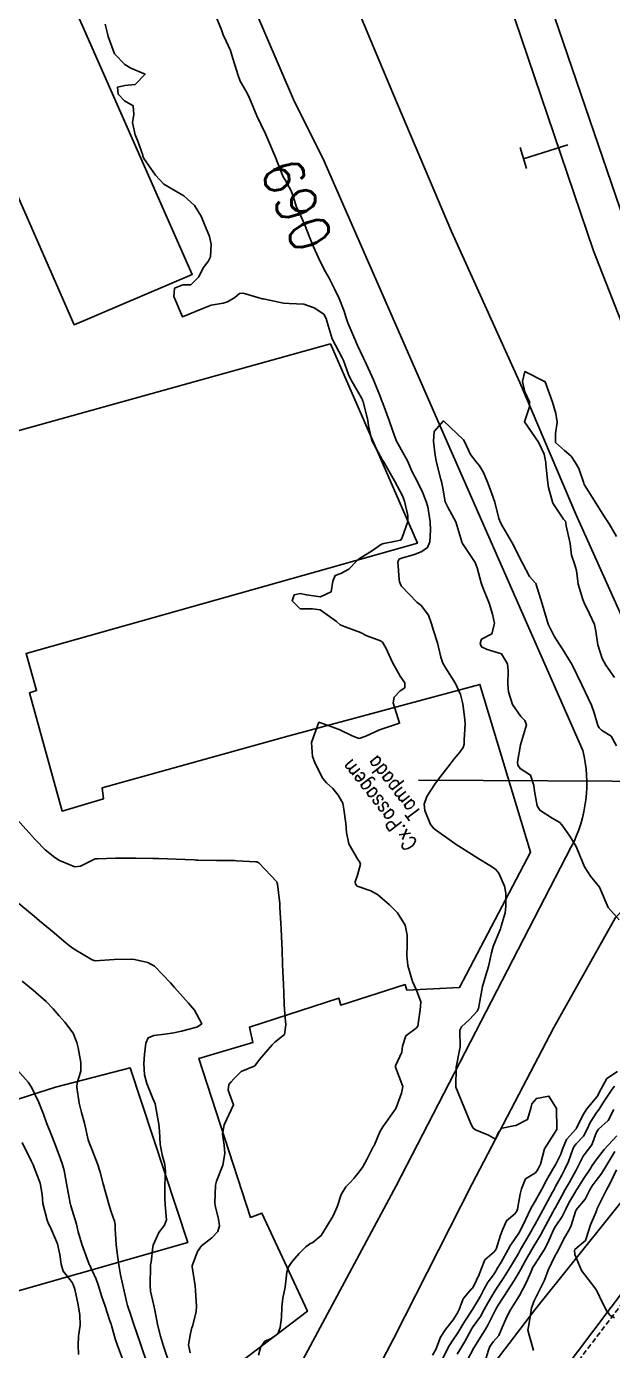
# Model space of a CAD drawing. Header units: metres. Extents: x 292545 to 299085, y 7450245 to 7463078.
# Drawn here: x 296968.9 to 297026.9, y 7452551.3 to 7452682.5 of the extents above; entities that cross this region are included whole.
import ezdxf
from ezdxf.enums import TextEntityAlignment as Align

# ---------------------------------------------------------------- set-up
doc = ezdxf.new("R2010")
doc.units = ezdxf.units.M
doc.linetypes.add('CONTINUO', pattern=[0])
doc.linetypes.add('DASHED', pattern=[0.75, 0.5, -0.25])
for name, color, linetype in [('Canteiro', 45, 'DASHED'), ('Cotas', 45, 'Continuous'), ('Curvas de Nivel 1m', 11, 'Continuous'), ('Curvas de Nivel 5m', 15, 'Continuous'), ('Edificações', 30, 'Continuous'), ('Linha Férrea', 20, 'Continuous'), ('Pórtico', 62, 'Continuous'), ('TEXTO', 45, 'Continuous'), ('Vias Primárias', 230, 'Continuous')]:
    doc.layers.add(name, color=color, linetype=linetype)
doc.styles.add('ROMANS', font='romans', dxfattribs={"height": 0.2})
doc.styles.add('Style-STANDARD', font='STANDARD.shx')

msp = doc.modelspace()

# ---------------------------------------------------------------- linework, layer by layer
at = {"layer": 'Canteiro'}
msp.add_lwpolyline([(296965.53, 7452477.31), (296980.08, 7452495.94), (296988.61, 7452506.56), (296999.8, 7452520.83), (297004.97, 7452526.86), (297014.27, 7452538.31), (297022.21, 7452548.54), (297032.44, 7452561.99), (297039.03, 7452570.04), (297054.39, 7452587.87), (297065.82, 7452601.65), (297076.9, 7452614.08), (297090.89, 7452629.51), (297104.91, 7452644.84), (297113.47, 7452654.55, 0.092628), (297117.86, 7452661.89, -0.917378), (297121.37, 7452658.43, -6.52555)], format="xyb", dxfattribs=at)
at = {"layer": 'Curvas de Nivel 1m', "flags": 128}
for points, elevation in [([(296976.66, 7452682.76), (296976.89, 7452681.83), (296976.96, 7452681.51), (296977.58, 7452679.82), (296978.61, 7452678.74), (296979.2, 7452678.39), (296980.6, 7452677.78), (296979.62, 7452676.77), (296978.59, 7452676.67), (296977.88, 7452676.52), (296977.95, 7452675.82), (296978.57, 7452675.16), (296979.43, 7452674.67), (296979.5, 7452673.8), (296979.35, 7452672.99), (296979.62, 7452671.79), (296979.88, 7452671.16), (296980.37, 7452669.78), (296980.4, 7452669.67), (296980.5, 7452669.44), (296981.63, 7452667.77), (296982.47, 7452666.88), (296984.45, 7452665.74), (296985.5, 7452664.78), (296986.15, 7452663.71), (296986.42, 7452663.07), (296986.99, 7452661.7), (296987.15, 7452660.94), (296987.08, 7452659.7), (296986.85, 7452659.23), (296986.37, 7452658.59), (296985.93, 7452657.72), (296985.15, 7452656.93), (296984.35, 7452656.93), (296983.52, 7452656.58), (296983.44, 7452655.75), (296984.31, 7452653.74), (296986.32, 7452654.57), (296987.14, 7452654.89), (296988.33, 7452655.09), (296988.78, 7452655.23), (296989.51, 7452655.68), (296989.96, 7452656.06), (296990.34, 7452656.1), (296991.79, 7452655.65), (296992.22, 7452655.53), (296992.33, 7452655.52), (296992.47, 7452655.5), (296994.33, 7452655.1), (296994.87, 7452655.07), (296996.33, 7452654.99), (296997.37, 7452654.63), (296998.32, 7452654.02), (296998.56, 7452653.57), (296998.66, 7452653.21), (296999.14, 7452651.56), (297000.13, 7452649.69), (297000.22, 7452649.55), (297000.26, 7452649.43), (297000.76, 7452648.05), (297001, 7452647.54), (297002.1, 7452645.64), (297002.14, 7452645.52), (297002.16, 7452645.47), (297002.21, 7452645.32), (297002.67, 7452643.52), (297002.76, 7452642.94), (297003.07, 7452641.51), (297004.14, 7452639.54), (297004.17, 7452639.5), (297004.22, 7452639.42), (297005.31, 7452637.49), (297006.1, 7452636.01), (297006.3, 7452635.48), (297006.66, 7452634.05), (297006.65, 7452633.47), (297006.06, 7452631.77), (297005.92, 7452631.61), (297005.28, 7452631.49), (297004.26, 7452631.29), (297004.05, 7452631.22), (297003.03, 7452630.52), (297002.03, 7452629.89), (297001.8, 7452629.76), (297001.57, 7452629.53), (297000.8, 7452628.76), (297000.01, 7452628.33), (296999.44, 7452628.13), (296999.2, 7452627.56), (296999.04, 7452626.51), (296997.98, 7452626.02), (296996.6, 7452626.2), (296995.99, 7452626.32), (296995.39, 7452626.2), (296995.19, 7452625.61), (296995.97, 7452624.83), (296997.2, 7452624.81), (296997.96, 7452624.73), (296999.56, 7452623.55), (296999.95, 7452623.22), (297000.45, 7452623.04), (297001.94, 7452622.46), (297002.57, 7452622.15), (297003.93, 7452621.66), (297004.14, 7452621.5), (297004.47, 7452620.94), (297005.14, 7452619.49), (297005.89, 7452618.14), (297006.34, 7452617.48), (297006.36, 7452617), (297005.88, 7452616.7), (297005.3, 7452616.06), (297005.2, 7452615.49), (297005.83, 7452613.48), (297004.32, 7452613), (297003.83, 7452612.82), (297002.49, 7452612.19), (297001.82, 7452611.97), (297001.12, 7452612.24), (296999.83, 7452612.87), (296997.83, 7452613.57), (296997.09, 7452611.58), (296997.2, 7452610.17), (296997.43, 7452609.58), (296997.78, 7452608.82), (296998.21, 7452608.01), (296998.59, 7452607.57), (296999.2, 7452607), (296999.75, 7452606.35), (297000.19, 7452605.55), (297000.3, 7452604.98), (297000.5, 7452603.54), (297000.58, 7452602.66), (297000.81, 7452601.54), (297001.68, 7452599.97), (297001.88, 7452599.73), (297001.95, 7452599.53), (297001.66, 7452598.44), (297001.42, 7452597.76), (297001.46, 7452597.53), (297001.64, 7452597.34), (297002.98, 7452596.86), (297003.63, 7452596.5), (297004.84, 7452595.49), (297005.61, 7452594.7), (297006.38, 7452593.47), (297006.57, 7452592.48), (297006.57, 7452591.47), (297006.55, 7452590.48), (297006.64, 7452589.47), (297007.1, 7452587.9), (297007.3, 7452587.46), (297007.52, 7452587.04), (297007.93, 7452585.88), (297007.91, 7452585.45), (297007.86, 7452585.09), (297007.64, 7452583.46), (297007.47, 7452583.27), (297006.44, 7452582.5), (297006.1, 7452581.47), (297006.04, 7452580.88), (297005.43, 7452579.54), (297005.41, 7452579.48), (297005.43, 7452579.39), (297006.16, 7452577.47), (297006.03, 7452576.84), (297005.52, 7452575.48), (297005.48, 7452575.38), (297005.38, 7452575.2), (297004.17, 7452573.5), (297003.87, 7452572.98), (297003.34, 7452571.72), (297003.26, 7452571.58), (297003.21, 7452571.51), (297002.58, 7452570.26), (297002.18, 7452569.52), (297001.81, 7452569.02), (297001.3, 7452568.38), (297000.89, 7452567.94), (297000.49, 7452567.54), (297000.03, 7452566.79), (296999.63, 7452565.55), (296999.25, 7452564.67), (296998.6, 7452563.57), (296998.07, 7452562.73), (296997.22, 7452562.04), (296996.92, 7452561.88), (296996.55, 7452561.59), (296995.87, 7452560.93), (296995.2, 7452560.17), (296994.81, 7452559.61), (296994.66, 7452559.08), (296994.49, 7452557.61), (296994.25, 7452556.52), (296994.16, 7452555.61), (296994.12, 7452554.61), (296994, 7452553.62), (296993.76, 7452552.97), (296993.11, 7452552.5), (296992.48, 7452552.26), (296992.06, 7452551.64), (296991.86, 7452550.86)], 691), ([(297027.31, 7452631.97), (297026.59, 7452633.23), (297026.08, 7452634.03), (297025.32, 7452635.25), (297024.12, 7452637.14), (297024.09, 7452637.26), (297023.59, 7452638.72), (297023.26, 7452639.27), (297022.82, 7452639.95), (297022.16, 7452640.52), (297021.29, 7452641.3), (297021.28, 7452642.2), (297021.44, 7452643.3), (297021.32, 7452644.18), (297020.98, 7452645.3), (297020.24, 7452647.31), (297018.25, 7452648.33), (297018.01, 7452647.33), (297018.23, 7452646.32), (297018.7, 7452645.33), (297018.71, 7452644.82), (297018.19, 7452643.33), (297019.6, 7452641.32), (297020.15, 7452640.14), (297020.33, 7452639.31), (297020.32, 7452639.13), (297020.51, 7452637.31), (297020.59, 7452636.83), (297021, 7452635.3), (297022.08, 7452633.69), (297022.28, 7452633.49), (297022.29, 7452633.29), (297022.32, 7452633.04), (297022.72, 7452631.28), (297022.88, 7452630.13), (297023.17, 7452629.27), (297023.36, 7452628.62), (297023.53, 7452627.27), (297023.98, 7452625.75), (297024.19, 7452625.26), (297024.41, 7452624.82), (297025.14, 7452623.25), (297025.29, 7452622.6), (297025.48, 7452621.25), (297025.91, 7452619.9), (297026.26, 7452619.24), (297027.11, 7452618.01)], 689), ([(297027.31, 7452611.23), (297026.78, 7452612.19), (297025.83, 7452612.8), (297025.59, 7452613.01), (297025.47, 7452613.25), (297025.11, 7452614.51), (297024.85, 7452615.26), (297023.88, 7452617.27), (297022.92, 7452619.28), (297021.93, 7452620.9), (297021.66, 7452621.29), (297021.14, 7452622.1), (297020.56, 7452623.3), (297019.97, 7452625.31), (297019.32, 7452627.32), (297018.7, 7452628.02), (297018.02, 7452629.34), (297017, 7452631.35), (297016.07, 7452632.93), (297015.83, 7452633.36), (297015.66, 7452633.78), (297015.27, 7452635.37), (297014.82, 7452636.66), (297014.54, 7452637.38), (297014.13, 7452638.31), (297013.75, 7452639), (297013.42, 7452639.39), (297012.87, 7452640.12), (297012.26, 7452641.41), (297012.17, 7452641.55), (297010.19, 7452643.43), (297009.24, 7452642.38), (297009.18, 7452641.44), (297009.32, 7452640.27), (297009.46, 7452639.44), (297009.92, 7452637.64), (297009.97, 7452637.43), (297010.11, 7452636.76), (297010.34, 7452635.43), (297010.62, 7452634.9), (297011.39, 7452633.42), (297011.99, 7452631.47), (297012.01, 7452631.41), (297012.05, 7452631.3), (297013.32, 7452629.39), (297013.52, 7452628.89), (297013.9, 7452627.38), (297014, 7452627.11), (297014.69, 7452625.37), (297015.05, 7452624.28), (297015.22, 7452623.37), (297014.98, 7452622.33), (297013.94, 7452621.8), (297013.81, 7452621.38), (297013.93, 7452621.05), (297014.52, 7452620.77), (297015.92, 7452620.35), (297016.53, 7452619.35), (297016.59, 7452618.66), (297016.54, 7452617.35), (297016.63, 7452616.6), (297017.02, 7452615.35), (297017.84, 7452614.15), (297018.24, 7452613.74), (297018.39, 7452613.33), (297017.81, 7452611.34), (297017.5, 7452609.63), (297017.54, 7452609.34), (297017.78, 7452608.98), (297018.79, 7452608.35), (297019.13, 7452607.32), (297019.19, 7452606.75), (297019.47, 7452605.31), (297019.74, 7452604.86), (297020.94, 7452604.08), (297021.72, 7452603.63), (297022.01, 7452603.29), (297022.7, 7452602.28), (297023.32, 7452601.27), (297023.68, 7452600.38), (297024.14, 7452599.26), (297024.74, 7452598.34), (297025.64, 7452597.24), (297026.51, 7452595.23), (297027.6, 7452594.01)], 689), ([(296967.94, 7452603.93), (296969.69, 7452601.99), (296969.73, 7452601.95), (296969.77, 7452601.91), (296970.72, 7452600.93), (296971.68, 7452600.16), (296972.14, 7452599.88), (296973.66, 7452599.24), (296974.21, 7452599.31), (296975.27, 7452599.84), (296975.54, 7452599.98), (296975.67, 7452600.03), (296975.89, 7452600.05), (296977.68, 7452600.11), (296979.37, 7452600.1), (296979.68, 7452600.1), (296981.38, 7452600.07), (296981.68, 7452600.07), (296981.98, 7452600.07), (296983.68, 7452600.02), (296985.46, 7452599.93), (296985.67, 7452599.92), (296985.87, 7452599.92), (296987.67, 7452599.89), (296989.47, 7452599.87), (296989.67, 7452599.86), (296991.57, 7452599.76), (296991.67, 7452599.75), (296991.76, 7452599.73), (296991.88, 7452599.65), (296993.65, 7452597.77), (296993.7, 7452597.62), (296993.72, 7452597.55), (296993.95, 7452595.62), (296993.97, 7452595.26), (296994.06, 7452593.62), (296994.08, 7452593.12), (296994.16, 7452591.61), (296994.18, 7452591), (296994.23, 7452589.61), (296994.26, 7452588.89), (296994.32, 7452587.61), (296994.35, 7452586.77), (296994.4, 7452585.61), (296994.45, 7452584.65), (296994.54, 7452583.61), (296994.43, 7452582.65), (296993.46, 7452581.88), (296993.32, 7452581.76), (296993.21, 7452581.62), (296991.96, 7452580.17), (296991.58, 7452579.65), (296991.52, 7452579.56), (296991.43, 7452579.5), (296990.12, 7452578.97), (296989.41, 7452578.26), (296989.14, 7452577.94), (296988.9, 7452577.68), (296988.85, 7452577.13), (296989.38, 7452575.67), (296988.46, 7452573.68), (296988.29, 7452572.75), (296988.43, 7452571.68), (296988.5, 7452570.86), (296988.3, 7452569.69), (296987.7, 7452568.1), (296987.6, 7452567.7), (296987.52, 7452565.95), (296987.54, 7452565.7), (296987.89, 7452564.33), (296987.98, 7452563.69), (296987.82, 7452563.11), (296987.22, 7452562.48), (296986.78, 7452562.15), (296986.21, 7452561.71), (296985.79, 7452561.13), (296985.28, 7452559.72), (296985.28, 7452559.63), (296985.58, 7452557.72), (296985.61, 7452557.27), (296985.69, 7452555.71), (296985.67, 7452555.18), (296985.29, 7452553.72), (296985.25, 7452553.59), (296985.11, 7452553.01), (296984.92, 7452551.9), (296984.94, 7452551.72), (296984.97, 7452551.6), (296985.09, 7452551.09)], 692), ([(296967.72, 7452595.93), (296969.61, 7452594.35), (296970.14, 7452593.9), (296971.59, 7452592.7), (296972.57, 7452591.87), (296973.12, 7452591.42), (296973.57, 7452591.1), (296975.36, 7452590.03), (296975.55, 7452589.96), (296975.67, 7452589.95), (296977.56, 7452590.07), (296979.26, 7452590.09), (296979.56, 7452590.06), (296980.88, 7452589.78), (296981.55, 7452589.42), (296983.12, 7452587.75), (296983.31, 7452587.53), (296983.52, 7452587.3), (296984.9, 7452585.73), (296985.5, 7452585.05), (296986.22, 7452583.71), (296985.8, 7452583.39), (296985.48, 7452583.29), (296984.23, 7452582.97), (296983.47, 7452582.81), (296982.55, 7452582.67), (296981.46, 7452582.54), (296980.92, 7452582.32), (296980.69, 7452581.78), (296980.56, 7452580.66), (296980.48, 7452579.78), (296980.55, 7452578.64), (296980.79, 7452577.78), (296981.39, 7452576.31), (296981.55, 7452575.93), (296981.6, 7452575.77), (296981.88, 7452574.27), (296981.98, 7452573.76), (296982.05, 7452573.06), (296982.11, 7452571.76), (296982.3, 7452570.73), (296982.57, 7452569.75), (296982.63, 7452569.07), (296982.56, 7452567.75), (296982.56, 7452566.47), (296982.6, 7452565.76), (296982.73, 7452564.28), (296982.54, 7452563.76), (296981.98, 7452563.01), (296981.42, 7452561.77), (296981.39, 7452561.59), (296981.2, 7452560.07), (296981.16, 7452559.81), (296981.16, 7452559.77), (296981.16, 7452559.74), (296981.1, 7452557.77), (296981.16, 7452557.22), (296981.49, 7452555.77), (296981.57, 7452555.33), (296981.87, 7452553.76), (296982.12, 7452552.75), (296982.43, 7452551.76), (296983.07, 7452549.89)], 693), ([(296968.43, 7452587.92), (296969.51, 7452587.02), (296970.8, 7452585.9), (296971.5, 7452585.18), (296972.1, 7452584.49), (296972.66, 7452583.87), (296973.47, 7452582.77), (296973.85, 7452581.86), (296973.97, 7452581.33), (296974.25, 7452579.85), (296974.25, 7452579.02), (296973.89, 7452577.86), (296973.84, 7452577.41), (296974.07, 7452575.85), (296974.31, 7452574.92), (296974.61, 7452573.85), (296974.98, 7452572.2), (296975.09, 7452571.84), (296975.33, 7452571.26), (296975.9, 7452569.83), (296976.14, 7452568.99), (296976.44, 7452567.83), (296976.91, 7452566.18), (296977.02, 7452565.82), (296977.26, 7452565.08), (296977.57, 7452564.14), (296977.63, 7452563.81), (296977.65, 7452563.4), (296977.75, 7452561.81), (296977.91, 7452560.52), (296978, 7452559.81), (296978.18, 7452558.81), (296978.41, 7452557.8), (296978.77, 7452556.18), (296978.87, 7452555.79), (296978.94, 7452555.59), (296979.14, 7452555.01), (296979.54, 7452553.79), (296979.76, 7452553.14), (296980.22, 7452551.78), (296980.8, 7452550.05)], 694), ([(297027.43, 7452578.97), (297026.38, 7452578.27), (297025.82, 7452577.24), (297025.4, 7452576.48), (297024.39, 7452575.26), (297023.99, 7452574.65), (297023.35, 7452573.36), (297023.32, 7452573.3), (297023.29, 7452573.27), (297022.38, 7452572.25), (297021.98, 7452571.28), (297021.82, 7452570.79), (297021.32, 7452569.78), (297021.01, 7452569.29), (297020.38, 7452568.22), (297019.93, 7452567.31), (297019.27, 7452566.12), (297018.96, 7452565.63), (297018.79, 7452565.32), (297018.29, 7452564.29), (297017.83, 7452563.33), (297017.63, 7452562.95), (297017.23, 7452562.34), (297016.82, 7452561.75), (297016.6, 7452561.35), (297015.91, 7452560.07), (297015.48, 7452559.37), (297015.37, 7452559.19), (297015.19, 7452558.93), (297014.53, 7452558.02), (297014.19, 7452557.38), (297013.83, 7452556.71), (297013.14, 7452555.54), (297013.09, 7452555.45), (297013.05, 7452555.39), (297012.29, 7452554.24), (297011.8, 7452553.4), (297011.55, 7452552.97), (297011.11, 7452552.34), (297010.73, 7452551.79), (297010.54, 7452551.42), (297010, 7452550.35)], 689), ([(297027.11, 7452577.52), (297026.9, 7452577.23), (297025.96, 7452575.82), (297025.6, 7452575.25), (297025.52, 7452575.11), (297025.38, 7452574.93), (297024.7, 7452573.92), (297024.4, 7452573.26), (297024.05, 7452572.56), (297023.34, 7452571.79), (297023.09, 7452571.52), (297022.98, 7452571.27), (297022.56, 7452570.04), (297022.21, 7452569.28), (297021.9, 7452568.69), (297021.29, 7452567.57), (297021.19, 7452567.39), (297021.14, 7452567.29), (297020.98, 7452567), (297020.05, 7452565.31), (297019.25, 7452563.84), (297019.07, 7452563.5), (297018.96, 7452563.32), (297018.33, 7452562.22), (297017.82, 7452561.33), (297017.6, 7452560.94), (297017.2, 7452560.27), (297016.64, 7452559.35), (297016.08, 7452558.45), (297015.37, 7452557.37), (297015.16, 7452557.05), (297014.53, 7452555.99), (297014.21, 7452555.38), (297013.83, 7452554.69), (297013.13, 7452553.69), (297013, 7452553.51), (297012.93, 7452553.39), (297012.3, 7452552.21), (297011.81, 7452551.4), (297011.55, 7452550.95)], 688), ([(297027.05, 7452575.22), (297026.49, 7452574.11), (297025.55, 7452573.25), (297025.35, 7452572.96), (297024.87, 7452571.72), (297024.56, 7452571.26), (297024.02, 7452570.57), (297023.36, 7452569.27), (297023.34, 7452569.24), (297023.31, 7452569.19), (297022.62, 7452567.95), (297022.24, 7452567.28), (297021.9, 7452566.66), (297021.27, 7452565.51), (297021.14, 7452565.29), (297021, 7452565.04), (297020.08, 7452563.31), (297019.79, 7452562.76), (297019.22, 7452561.82), (297019.03, 7452561.51), (297018.92, 7452561.32), (297018.3, 7452560.23), (297017.81, 7452559.33), (297017.59, 7452558.93), (297017.18, 7452558.26), (297016.81, 7452557.7), (297016.59, 7452557.35), (297015.61, 7452555.82), (297015.34, 7452555.37), (297015.14, 7452554.97), (297014.61, 7452553.89), (297014.32, 7452553.38), (297013.86, 7452552.64), (297013.09, 7452551.41), (297013.09, 7452551.4), (297012.38, 7452550.09)], 687), ([(296968.42, 7452571.92), (296969.31, 7452570.11), (296969.41, 7452569.91), (296969.51, 7452569.71), (296970.22, 7452567.9), (296970.4, 7452566.78), (296970.49, 7452565.9), (296970.91, 7452564.23), (296971.04, 7452563.89), (296971.24, 7452563.52), (296971.94, 7452561.88), (296972.16, 7452560.83), (296972.28, 7452559.87), (296972.49, 7452559.18), (296973.18, 7452558.33), (296973.39, 7452558.07), (296973.49, 7452557.86), (296973.64, 7452557.39), (296973.96, 7452555.85), (296974.15, 7452554.83), (296974.18, 7452553.85), (296974.01, 7452552.75), (296973.98, 7452551.86), (296974, 7452550.94)], 696), ([(297027.35, 7452572.61), (297026.11, 7452571.24), (297025.32, 7452570.21), (297024.92, 7452569.65), (297024.67, 7452569.26), (297024.13, 7452568.43), (297023.38, 7452567.27), (297023.34, 7452567.21), (297023.28, 7452567.11), (297022.6, 7452565.95), (297022.27, 7452565.28), (297021.95, 7452564.59), (297021.25, 7452563.57), (297021.08, 7452563.29), (297020.53, 7452561.99), (297020.15, 7452561.31), (297019.2, 7452559.82), (297019.01, 7452559.51), (297018.92, 7452559.32), (297018.39, 7452558.11), (297018.01, 7452557.33), (297017.72, 7452556.77), (297017.15, 7452555.87), (297016.82, 7452555.34), (297016.45, 7452554.66), (297015.89, 7452553.36), (297015.66, 7452552.82), (297015.1, 7452552.17), (297014.76, 7452551.71), (297014.64, 7452551.37), (297014.29, 7452550.17)], 686), ([(297027.31, 7452569.22), (297026.67, 7452567.85), (297026.32, 7452567.23), (297025.42, 7452565.4), (297025.36, 7452565.25), (297025.26, 7452565.01), (297024.73, 7452563.77), (297024.59, 7452563.26), (297024.25, 7452562.23), (297023.21, 7452561.34), (297023.18, 7452561.3), (297023.17, 7452561.27), (297023.21, 7452560.84), (297023.85, 7452559.26), (297025.17, 7452557.53), (297025.36, 7452557.25), (297025.95, 7452556.04), (297026.36, 7452555.23), (297026.71, 7452554.8), (297027.14, 7452554.55)], 684)]:
    msp.add_lwpolyline(points, dxfattribs=dict(at, elevation=elevation))
at = {"layer": 'Curvas de Nivel 5m', "flags": 128}
for points, elevation in [([(296987.55, 7452683.7), (296988.17, 7452682.17), (296988.35, 7452681.69), (296988.64, 7452681.06), (296989.08, 7452680.13), (296989.21, 7452679.68), (296989.46, 7452678.83), (296989.82, 7452677.67), (296990.02, 7452677.1), (296990.58, 7452676.14), (296990.85, 7452675.66), (296991.05, 7452675.17), (296991.67, 7452673.65), (296992.53, 7452671.88), (296992.65, 7452671.64), (296992.75, 7452671.41), (296993.49, 7452669.63), (296994.15, 7452667.96), (296994.3, 7452667.62), (296994.48, 7452667.31), (296995.09, 7452666.24), (296995.3, 7452665.61), (296995.57, 7452664.73), (296996.12, 7452663.59), (296996.42, 7452662.92), (296996.94, 7452661.58), (296997.29, 7452660.69), (296997.78, 7452659.58), (296998.37, 7452658.44), (296998.84, 7452657.57), (296999.38, 7452656.53), (296999.83, 7452655.55), (297000.32, 7452654.3), (297000.51, 7452653.75), (297000.57, 7452653.55), (297000.71, 7452653.15), (297001.38, 7452651.53), (297001.66, 7452650.91), (297002.26, 7452649.65), (297002.33, 7452649.52), (297002.39, 7452649.39), (297003.23, 7452647.51), (297003.94, 7452645.78), (297004.05, 7452645.5), (297004.21, 7452645.09), (297004.81, 7452643.49), (297005.13, 7452642.53), (297005.5, 7452641.49), (297006.15, 7452640.31), (297006.46, 7452639.79), (297006.6, 7452639.47), (297007.07, 7452638.4), (297007.57, 7452637.46), (297008.11, 7452636.36), (297008.47, 7452635.45), (297008.62, 7452634.91), (297008.85, 7452633.44), (297008.89, 7452632.62), (297008.83, 7452631.44), (297008.6, 7452630.89), (297008.04, 7452630.5), (297007.29, 7452630.2), (297006.03, 7452629.83), (297005.78, 7452629.73), (297005.65, 7452629.48), (297005.78, 7452627.71), (297005.81, 7452627.48), (297006, 7452627.11), (297007.55, 7452625.46), (297007.8, 7452625.28), (297007.97, 7452625.15), (297008.7, 7452624.19), (297008.97, 7452623.44), (297009.19, 7452622.68), (297009.58, 7452621.44), (297009.91, 7452620.01), (297010.11, 7452619.43), (297010.4, 7452618.93), (297011.37, 7452617.42), (297011.87, 7452616.32), (297012.09, 7452615.41), (297012.3, 7452613.86), (297012.31, 7452613.4), (297012.23, 7452611.82), (297012.23, 7452611.4), (297012.14, 7452611.07), (297011.8, 7452610.62), (297011.25, 7452609.95), (297010.83, 7452609.42), (297010.38, 7452608.83), (297009.77, 7452608.06), (297009.31, 7452607.44), (297008.53, 7452606.22), (297008.26, 7452605.45), (297008.34, 7452604.84), (297008.88, 7452603.44), (297009.27, 7452603), (297009.71, 7452602.68), (297011.52, 7452601.41), (297011.69, 7452601.3), (297011.97, 7452601.12), (297013.67, 7452600.05), (297014.78, 7452599.37), (297015.32, 7452599.02), (297015.66, 7452598.64), (297016.23, 7452597.35), (297016.34, 7452596.65), (297016.36, 7452595.35), (297016.28, 7452594.68), (297015.91, 7452593.36), (297015.84, 7452593.11), (297015.58, 7452592.48), (297015.1, 7452591.37), (297014.93, 7452590.74), (297014.63, 7452589.37), (297014.39, 7452588.53), (297014.06, 7452587.38), (297013.71, 7452585.59), (297013.69, 7452585.39), (297013.66, 7452585.23), (297013.5, 7452584.96), (297012.75, 7452584.13), (297011.97, 7452583.4), (297011.81, 7452583.06), (297011.82, 7452581.41), (297011.78, 7452581.07), (297011.43, 7452579.41), (297011.4, 7452577.41), (297012.22, 7452575.4), (297012.87, 7452573.89), (297013.08, 7452573.39), (297013.35, 7452573.19), (297014.63, 7452572.66), (297015.34, 7452572.27), (297015.66, 7452573.04), (297015.99, 7452573.35), (297017.11, 7452573.59), (297017.36, 7452573.63), (297018.49, 7452574.2), (297018.83, 7452575.33), (297018.94, 7452575.78), (297019.39, 7452576.31), (297020.63, 7452576.53), (297021.38, 7452575.29), (297021.41, 7452573.29), (297021.4, 7452573.24), (297021.35, 7452573.14), (297020.19, 7452571.31), (297019.79, 7452569.78), (297019.55, 7452569.32), (297019.47, 7452569.16), (297019.31, 7452568.94), (297018.31, 7452568.32), (297017.92, 7452567.33), (297017.79, 7452566.82), (297017.52, 7452565.34), (297017.46, 7452565.14), (297017.26, 7452564.86), (297016.42, 7452564.18), (297016.05, 7452563.35), (297015.84, 7452562.75), (297015.39, 7452561.37), (297015.21, 7452561.1), (297014.27, 7452560.31), (297013.91, 7452559.38), (297013.72, 7452558.85), (297013.17, 7452557.73), (297013.04, 7452557.51), (297012.91, 7452557.39), (297012.12, 7452556.43), (297011.73, 7452555.4), (297011.55, 7452554.99), (297011.13, 7452554.36), (297010.38, 7452553.42), (297009.89, 7452552.65), (297009.43, 7452551.44), (297009.09, 7452550.88)], 690), ([(296967.43, 7452579.7), (296969.01, 7452577.91), (296969.4, 7452577.35), (296970.09, 7452575.9), (296970.54, 7452574.73), (296970.85, 7452573.9), (296971.34, 7452572.66), (296971.64, 7452571.89), (296972.11, 7452570.67), (296972.39, 7452569.87), (296972.58, 7452569.15), (296972.83, 7452567.87), (296973.18, 7452565.94), (296973.2, 7452565.86), (296973.21, 7452565.81), (296973.26, 7452565.66), (296973.8, 7452563.85), (296973.99, 7452563.09), (296974.35, 7452561.85), (296974.99, 7452560.05), (296975.08, 7452559.84), (296975.12, 7452559.77), (296975.19, 7452559.63), (296975.76, 7452558.41), (296975.96, 7452557.83), (296976.33, 7452556.65), (296976.61, 7452555.83), (296977.13, 7452554.28), (296977.24, 7452553.94), (296977.28, 7452553.82), (296977.69, 7452552.4), (296977.89, 7452551.81), (296978.38, 7452550.5)], 695), ([(297027.17, 7452571.06), (297026.07, 7452569.24), (297025.78, 7452568.77), (297025.3, 7452568.16), (297024.9, 7452567.64), (297024.69, 7452567.26), (297024.21, 7452566.32), (297023.33, 7452565.27), (297023.31, 7452565.23), (297023.26, 7452565.1), (297022.82, 7452563.7), (297022.62, 7452563.28), (297022.11, 7452562.4), (297021.56, 7452561.29), (297021.44, 7452561.06), (297021.21, 7452560.69), (297020.54, 7452559.3), (297020.19, 7452558.29), (297019.68, 7452557.31), (297019.15, 7452556.26), (297018.91, 7452555.56), (297018.86, 7452555.32), (297018.62, 7452553.83), (297018.54, 7452553.33), (297019.09, 7452551.32)], 685)]:
    msp.add_lwpolyline(points, dxfattribs=dict(at, elevation=elevation))
at = {"layer": 'Edificações'}
msp.add_lwpolyline([(296965.8, 7452702.06), (296954.22, 7452697.11), (296973.57, 7452652.96), (296985.26, 7452657.93)], close=True, dxfattribs=at)
for points in [[(296989, 7452549.38), (296996.7, 7452555.22), (296992.19, 7452564.95), (296991.07, 7452564.51), (296985.94, 7452580.26), (296991.3, 7452581.83), (296990.94, 7452583.38), (296999.8, 7452586.25), (297000, 7452585.53), (297006.37, 7452587.58), (297006.56, 7452587.04), (297011.77, 7452587.3), (297018.81, 7452600.71), (297013.78, 7452617.32), (296994.75, 7452612.2), (296976.37, 7452607.08), (296976.5, 7452605.99), (296972.4, 7452604.78), (296969.14, 7452616.49), (296969.86, 7452616.71), (296968.81, 7452620.38), (297007.6, 7452631.33), (296998.97, 7452651.06), (296948.5, 7452637.04)], [(296949.46, 7452570.29), (296971.73, 7452577.41), (296979.13, 7452579.32), (296984.83, 7452562.03), (296952.75, 7452552.87)]]:
    msp.add_lwpolyline(points, dxfattribs=at)
at = {"layer": 'Linha Férrea', "linetype": 'Continuous'}
for points in [[(296986.45, 7452839.86), (296987.85, 7452820.46), (296989.85, 7452802.16), (296993.15, 7452778.97), (296997.72, 7452757), (296998.94, 7452749.95), (297002.79, 7452732.76), (297006.46, 7452717.72), (297013.36, 7452694.79), (297025.04, 7452660.28), (297035.56, 7452633.48), (297047.33, 7452609.07), (297059.97, 7452585.79), (297071.68, 7452564.67), (297085.51, 7452542.64), (297096.56, 7452525.83), (297112.64, 7452504.53), (297125.27, 7452488.71), (297143.34, 7452467.75), (297164.18, 7452446.18), (297182.57, 7452428.51), (297205.26, 7452408.61), (297227.69, 7452390.54), (297249.79, 7452374.8)], [(297270.78, 7452365.65), (297241.96, 7452385.47), (297220.07, 7452401.74), (297195.85, 7452421.93), (297168.63, 7452447.24), (297138.75, 7452478.85), (297124.43, 7452495.75), (297112.87, 7452510.78), (297098.41, 7452531.15), (297087.23, 7452547.7), (297073.83, 7452568.72), (297049.22, 7452614.24), (297036.94, 7452641.43), (297028.12, 7452663.21), (297021.19, 7452683.49)]]:
    msp.add_lwpolyline(points, dxfattribs=at)
at = {"layer": 'Pórtico'}
for points in [[(297017.77, 7452670.53), (297018.4, 7452668.43)], [(297018.11, 7452669.39), (297022.5, 7452670.79)]]:
    msp.add_lwpolyline(points, dxfattribs=at)
at = {"layer": 'TEXTO', "linetype": 'CONTINUO'}
msp.add_polyline3d([(297007.7, 7452607.83, 0), (297039.71, 7452607.66, 0)], dxfattribs=at)
at = {"layer": 'Vias Primárias'}
for points in [[(296913.41, 7452742.68, -0.109406), (296915.51, 7452745.25), (296917.44, 7452745.94), (296924.51, 7452747.82), (296955.42, 7452753.28), (296961.42, 7452754.75, -0.171791), (296965.97, 7452754.07, -0.118384), (296969.52, 7452750.96), (296970.61, 7452747.04), (296972.66, 7452738.66), (296975.49, 7452728.04), (296978.19, 7452717.95), (296980.36, 7452711.14), (296983.08, 7452703.88), (296987.69, 7452693.4), (296991.07, 7452685.23), (296995.41, 7452675.05), (296998.22, 7452669.47)], [(297110, 7452676.99, -0.213833), (297112.47, 7452668.55, -0.136008), (297109.2, 7452659.48), (297106.02, 7452655.87), (297095.53, 7452644.36), (297085, 7452632.84), (297075.93, 7452622.79), (297066.35, 7452612.21), (297057.75, 7452602.71), (297047.82, 7452591.15), (297030.84, 7452569.82), (297019.24, 7452555.35), (297010.21, 7452543.52), (296999.34, 7452529.94), (296991.04, 7452520.4), (296985.49, 7452513.21), (296978.73, 7452504.91), (296982.06, 7452511.11)], [(296975.72, 7452512.57), (296992.11, 7452542.71), (297005.49, 7452567.65), (297022.84, 7452601.22, 0.180621), (297023.99, 7452610.79), (297018.26, 7452623.77), (297009.99, 7452642.61), (296998.22, 7452669.47)], [(296965.42, 7452480.82), (296978.99, 7452496.55), (296988.15, 7452506.92), (296999.34, 7452521.2), (297004.52, 7452527.24), (297013.82, 7452538.67), (297021.74, 7452548.9), (297031.84, 7452562.34), (297038.43, 7452570.41), (297053.94, 7452588.25), (297065.22, 7452602.07), (297076.47, 7452614.47), (297090.45, 7452629.9), (297104.47, 7452645.23), (297113.04, 7452654.93, 0.091786)], [(297071.43, 7452528.25), (297063.97, 7452538.59), (297052.96, 7452554.93), (297045.61, 7452567.3), (297037.28, 7452582.68), (297031.63, 7452593.75, 0.539826), (297027.22, 7452594.23), (297021.11, 7452583.34), (297013.03, 7452567.85), (297005.21, 7452552.49), (296996.16, 7452535.23), (296987.44, 7452520.83), (296982.06, 7452511.11)]]:
    msp.add_lwpolyline(points, format="xyb", dxfattribs=at)
msp.add_lwpolyline([(297115.29, 7452486.92), (297104.73, 7452499.83), (297094.82, 7452512.44), (297085.42, 7452525.54), (297082.5, 7452529.38), (297076.43, 7452537.41), (297065.32, 7452552.32), (297060.39, 7452560.2), (297055.01, 7452570.12), (297047.53, 7452583.92), (297040.99, 7452594.78), (297033.81, 7452610.17), (297029.41, 7452620.6), (297023.3, 7452634.19), (297017.74, 7452647.23), (297010.98, 7452662.19), (297005.17, 7452675.91), (297001.32, 7452685.07)], dxfattribs=at)

# ---------------------------------------------------------------- texts
at = {"layer": 'Cotas', "style": 'Style-STANDARD'}
msp.add_text('690', height=4, rotation=293.8449, dxfattribs=at).set_placement((296995.62, 7452664.85, 690), align=Align.MIDDLE_CENTER)
at = {"layer": 'TEXTO', "style": 'ROMANS', "width": 0.8}
for s, p in [('Cx.Passagem', (297007.67, 7452601.61)), ('Tampada', (297008.03, 7452604.69))]:
    msp.add_text(s, height=1.5, rotation=128.0219, dxfattribs=at).set_placement(p)

doc.saveas('drawing.dxf')
